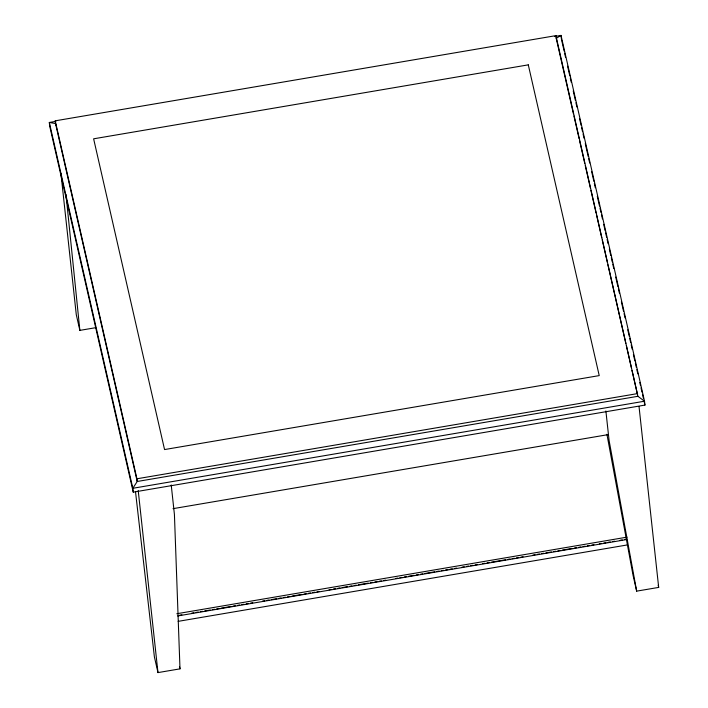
<?xml version="1.0" encoding="UTF-8"?>
<svg xmlns="http://www.w3.org/2000/svg" width="708" height="708" viewBox="0 0 708 708"><rect width="100%" height="100%" fill="white"/><g stroke="black" fill="none" stroke-linecap="round" stroke-linejoin="round"><path stroke-width="1.06" d="M573.436 113.811L556.205 38.338L561.019 35.4L644.528 401.215L644.944 405.082L133.246 492.149L49.746 126.334L49.321 122.466L55.852 121.36M55.72 125.466L55.224 120.829L555.913 35.639L637.917 396.294L644.528 401.215L132.83 488.29L133.246 492.149M554.488 36.515L561.019 35.4M60.906 173.195L76.278 314.653L79.862 330.379L95.589 327.707M637.917 396.294L137.219 481.484L55.516 123.537L49.321 122.466L132.83 488.29L137.219 481.484L136.927 478.785L637.625 393.586M173.018 508.663L608.296 434.597M176.814 613.739L627.014 537.142M179.708 615.199L181.885 614.827M191.7 613.163L193.877 612.792M196.054 612.42L198.24 612.048M200.417 611.677L202.594 611.305M204.78 610.933L210.223 610.004M212.409 609.632L214.586 609.269M216.763 608.898L218.949 608.526M221.126 608.154L230.941 606.482M233.118 606.11L235.295 605.738M237.481 605.367L239.658 604.995M241.835 604.632L244.021 604.26M246.198 603.889L248.375 603.517M250.561 603.145L252.738 602.774M262.553 601.101L264.73 600.729M266.907 600.366L269.093 599.995M271.27 599.623L276.722 598.694M278.899 598.322L281.076 597.95M283.262 597.579L285.439 597.207M287.616 596.835L289.802 596.463M291.979 596.101L301.794 594.428M303.971 594.056L306.148 593.685M308.334 593.313L310.511 592.941M312.688 592.569L314.874 592.198M317.051 591.826L319.228 591.463M329.043 589.791L331.22 589.419M333.406 589.047L335.583 588.675M337.76 588.304L339.946 587.932M342.123 587.56L347.575 586.64M349.752 586.268L351.929 585.897M354.115 585.525L356.292 585.153M358.469 584.781L368.284 583.109M370.461 582.746L372.647 582.374M374.824 582.003L377.001 581.631M379.187 581.259L381.364 580.887M383.541 580.516L385.727 580.144M395.533 578.48L397.71 578.109M399.896 577.737L402.073 577.365M404.25 576.993L406.436 576.622M408.613 576.25L414.065 575.321M416.242 574.949L418.428 574.577M420.605 574.206L422.782 573.843M424.968 573.471L434.774 571.798M436.96 571.427L439.137 571.055M441.314 570.683L443.5 570.312M445.677 569.94L447.854 569.577M450.04 569.205L452.217 568.834M454.394 568.462L456.58 568.09M462.023 567.161L464.209 566.789M466.386 566.418L468.563 566.046M470.749 565.674L472.926 565.303M475.103 564.94L477.289 564.568M482.741 563.639L484.918 563.267M487.095 562.895L489.281 562.524M491.458 562.152L505.627 559.745M507.813 559.373L509.99 559.001M512.167 558.63L514.353 558.258M516.53 557.886L518.707 557.515M520.893 557.143L523.07 556.771M532.876 555.107L535.062 554.736M537.239 554.364L539.416 553.992M541.602 553.621L543.779 553.249M545.957 552.877L551.408 551.957M553.594 551.585L555.771 551.213M557.948 550.842L560.134 550.47M562.311 550.098L572.126 548.426M574.303 548.054L576.48 547.682M578.666 547.319L580.843 546.948M583.02 546.576L585.206 546.204M587.383 545.833L589.56 545.461M591.746 545.089L593.923 544.717M599.375 543.788L601.552 543.417M603.729 543.054L605.915 542.682M608.092 542.31L610.269 541.939M612.455 541.567L614.633 541.195M620.084 540.266L622.261 539.894M624.447 539.523L626.624 539.151M177.611 615.969L626.713 539.549M178.151 621.359L627.253 544.948M135.555 492.122L154.388 656.865L157.981 672.6L179.991 668.856L174.425 514.477L171.221 484.945M606.924 434.287L633.076 575.418L636.669 591.145L658.679 587.401L639.023 406.472M561.683 40.338L564.143 51.1M564.63 53.25L565.612 57.552M567.577 66.163L569.79 75.844M570.285 77.995L571.268 82.296M573.232 90.907L575.436 100.589M575.931 102.74L576.914 107.041M579.613 118.882L581.091 125.334M581.578 127.484L582.56 131.794M583.056 133.945L584.038 138.246M585.268 143.627L588.215 156.539M588.702 158.689L589.684 162.99M591.649 171.602L593.862 181.283M594.348 183.434L595.331 187.744M597.295 196.346L599.508 206.028M600.003 208.179L600.986 212.488M601.473 214.639L602.455 218.94M603.685 224.321L605.154 230.781M605.65 232.932L606.632 237.233M607.119 239.384L608.101 243.685M609.331 249.066L610.809 255.526M611.296 257.677L612.278 261.978M612.774 264.128L613.756 268.438M615.721 277.04L617.925 286.722M618.42 288.882L619.403 293.183M621.367 301.785L623.58 311.476M624.067 313.626L625.049 317.927M627.748 329.76L629.226 336.22M629.713 338.371L630.695 342.672M631.191 344.823L632.173 349.132M633.403 354.513L634.872 360.965M635.368 363.115L636.35 367.417M636.837 369.576L637.82 373.877M639.784 382.488L640.528 385.71M641.014 387.86L641.997 392.17M642.492 394.321L643.475 398.622M643.961 400.772L644.944 405.082M573.931 115.97L579.1 138.609M579.587 140.768L584.755 163.406M585.25 165.566L590.419 188.204M590.906 190.363L596.074 213.002M596.57 215.161L601.738 237.799M602.234 239.959L607.402 262.597M607.889 264.757L625.854 343.46M626.35 345.619L631.518 368.257M632.005 370.417L637.173 393.055M658.201 585.304L658.679 587.401M55.224 120.829L136.927 478.785M179.513 666.759L179.991 668.856M636.669 591.145L609.092 440.518L605.889 410.976M561.125 36.365L561.444 39.259M555.913 35.639L556.205 38.338M138.21 490.564L157.981 672.6M65.994 194.514L79.862 330.379M528.292 64.853L93.624 138.812L164.557 449.562L599.225 375.603L528.292 64.853"/></g></svg>
